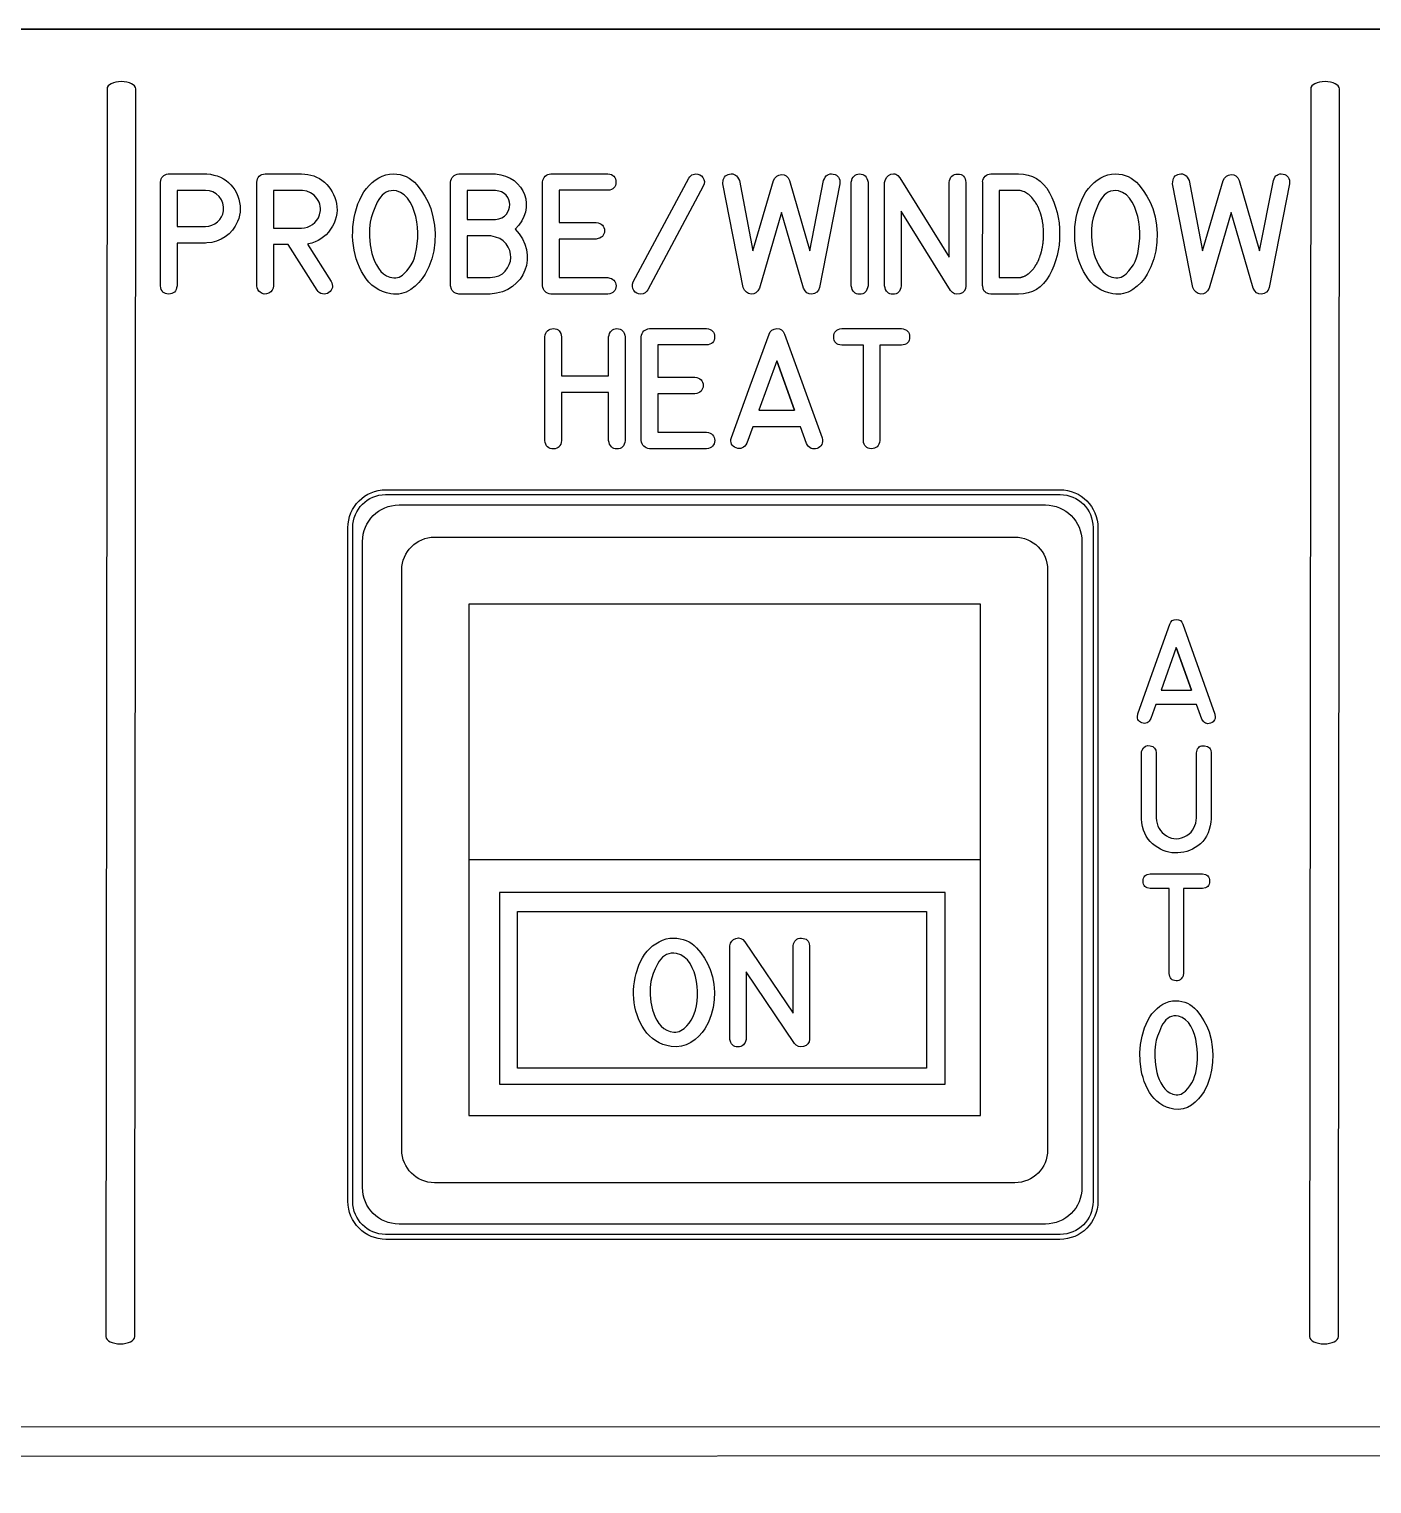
# Model space of a CAD drawing. Extents: x 27 to 704, y 10 to 614.
# Drawn here: x 343.37 to 385.37, y 95.89 to 141.41 of the extents above; entities that cross this region are included whole.
import ezdxf

# ---------------------------------------------------------------- set-up
doc = ezdxf.new("R2010")
doc.units = 0
for name, color, linetype in [('_BACKPANEL', 5, 'CONTINUOUS'), ('_ENGRAVING', 105, 'CONTINUOUS'), ('_LABELS', 30, 'CONTINUOUS'), ('_TOPLAYER', 1, 'CONTINUOUS')]:
    doc.layers.add(name, color=color, linetype=linetype)

msp = doc.modelspace()

# ---------------------------------------------------------------- linework, layer by layer
at = {"layer": '_BACKPANEL'}
for points in [[(526.256, 141.41), (526.256, 136.704), (526.256, 127.292), (526.256, 117.879), (526.256, 19.048), (526.256, 9.635), (203.984, 9.635), (203.984, 19.048), (203.984, 117.879), (203.984, 127.292), (203.984, 136.704), (203.984, 141.41)], [(354.525, 126.845), (375.621, 126.845), (375.726, 126.839), (375.828, 126.824), (375.927, 126.799), (376.021, 126.764), (376.111, 126.721), (376.196, 126.67), (376.275, 126.611), (376.348, 126.544), (376.414, 126.471), (376.473, 126.392), (376.524, 126.308), (376.567, 126.218), (376.602, 126.123), (376.627, 126.025), (376.642, 125.922), (376.648, 125.817), (376.648, 104.722), (376.642, 104.617), (376.627, 104.515), (376.602, 104.416), (376.567, 104.321), (376.524, 104.232), (376.473, 104.147), (376.414, 104.068), (376.348, 103.995), (376.275, 103.929), (376.196, 103.87), (376.111, 103.818), (376.021, 103.775), (375.927, 103.741), (375.828, 103.715), (375.726, 103.7), (375.621, 103.695), (354.525, 103.695), (354.42, 103.7), (354.317, 103.715), (354.219, 103.741), (354.124, 103.775), (354.035, 103.818), (353.95, 103.87), (353.871, 103.929), (353.798, 103.995), (353.732, 104.068), (353.673, 104.147), (353.621, 104.232), (353.578, 104.321), (353.544, 104.416), (353.519, 104.515), (353.503, 104.617), (353.498, 104.722), (353.498, 125.817), (353.503, 125.922), (353.519, 126.025), (353.544, 126.123), (353.578, 126.218), (353.621, 126.308), (353.673, 126.392), (353.732, 126.471), (353.798, 126.544), (353.871, 126.611), (353.95, 126.67), (354.035, 126.721), (354.124, 126.764), (354.219, 126.799), (354.317, 126.824), (354.42, 126.839)]]:
    msp.add_lwpolyline(points, close=True, dxfattribs=at)
at = {"layer": '_ENGRAVING'}
for points in [[(346.26, 139.77), (346.169, 139.765), (346.085, 139.752), (346.009, 139.73), (345.942, 139.702), (345.887, 139.669), (345.846, 139.63), (345.82, 139.587), (345.811, 139.541), (345.811, 139.54), (345.777, 100.499), (345.777, 100.499), (345.786, 100.452), (345.813, 100.409), (345.854, 100.371), (345.909, 100.337), (345.976, 100.309), (346.052, 100.288), (346.137, 100.274), (346.227, 100.27), (346.228, 100.27), (346.319, 100.274), (346.403, 100.288), (346.479, 100.309), (346.546, 100.337), (346.601, 100.37), (346.642, 100.409), (346.668, 100.452), (346.678, 100.498), (346.709, 139.54), (346.709, 139.541), (346.7, 139.587), (346.674, 139.63), (346.632, 139.669), (346.577, 139.702), (346.511, 139.73), (346.435, 139.752), (346.35, 139.765), (346.26, 139.77)], [(383.905, 139.77), (383.814, 139.765), (383.73, 139.752), (383.654, 139.73), (383.587, 139.702), (383.532, 139.669), (383.491, 139.63), (383.465, 139.587), (383.456, 139.541), (383.456, 139.54), (383.422, 100.499), (383.422, 100.499), (383.432, 100.452), (383.458, 100.409), (383.499, 100.371), (383.554, 100.337), (383.621, 100.309), (383.697, 100.288), (383.782, 100.274), (383.872, 100.27), (383.874, 100.27), (383.964, 100.274), (384.048, 100.288), (384.125, 100.309), (384.191, 100.337), (384.246, 100.37), (384.287, 100.409), (384.314, 100.452), (384.323, 100.498), (384.354, 139.54), (384.354, 139.541), (384.345, 139.587), (384.319, 139.63), (384.277, 139.669), (384.223, 139.702), (384.156, 139.73), (384.08, 139.752), (383.995, 139.765), (383.905, 139.77)], [(348.893, 136.88), (348.928, 136.88), (349.043, 136.867), (349.154, 136.845), (349.26, 136.814), (349.361, 136.773), (349.453, 136.725), (349.537, 136.67), (349.615, 136.607), (349.686, 136.538), (349.75, 136.461), (349.806, 136.377), (349.856, 136.286), (349.899, 136.187), (349.934, 136.086), (349.958, 135.985), (349.973, 135.884), (349.977, 135.785), (349.972, 135.686), (349.956, 135.587), (349.931, 135.489), (349.896, 135.392), (349.823, 135.247), (349.734, 135.119), (349.63, 135.007), (349.51, 134.912), (349.378, 134.835), (349.237, 134.777), (349.087, 134.738), (348.928, 134.718), (348.893, 134.716), (348, 134.716), (348, 133.377), (347.989, 133.317), (347.972, 133.264), (347.948, 133.22), (347.918, 133.183), (347.883, 133.155), (347.841, 133.135), (347.793, 133.122), (347.739, 133.118), (347.686, 133.122), (347.638, 133.135), (347.596, 133.155), (347.561, 133.183), (347.532, 133.22), (347.508, 133.264), (347.491, 133.317), (347.48, 133.377), (347.48, 136.623), (347.506, 136.724), (347.527, 136.765), (347.555, 136.801), (347.588, 136.83), (347.627, 136.853), (347.672, 136.869), (347.723, 136.88), (347.739, 136.88)], [(352.817, 133.517), (352.842, 133.466), (352.857, 133.417), (352.863, 133.371), (352.86, 133.326), (352.847, 133.283), (352.824, 133.243), (352.793, 133.204), (352.751, 133.168), (352.706, 133.142), (352.657, 133.126), (352.604, 133.121), (352.548, 133.126), (352.495, 133.14), (352.449, 133.164), (352.411, 133.197), (352.38, 133.24), (351.475, 134.67), (351.016, 134.67), (351.016, 133.377), (351.007, 133.303), (350.98, 133.24), (350.934, 133.188), (350.871, 133.147), (350.799, 133.122), (350.73, 133.118), (350.663, 133.135), (350.599, 133.174), (350.555, 133.214), (350.523, 133.262), (350.504, 133.316), (350.498, 133.377), (350.498, 136.623), (350.503, 136.674), (350.517, 136.721), (350.54, 136.765), (350.572, 136.804), (350.612, 136.837), (350.655, 136.861), (350.703, 136.875), (350.755, 136.88), (351.896, 136.88), (351.997, 136.876), (352.094, 136.863), (352.189, 136.843), (352.28, 136.814), (352.367, 136.777), (352.452, 136.732), (352.533, 136.679), (352.61, 136.618), (352.682, 136.55), (352.747, 136.478), (352.805, 136.402), (352.856, 136.321), (352.899, 136.236), (352.935, 136.146), (352.964, 136.052), (352.986, 135.954), (353, 135.847), (353.004, 135.742), (352.997, 135.638), (352.979, 135.536), (352.951, 135.436), (352.913, 135.338), (352.863, 135.242), (352.804, 135.147), (352.736, 135.058), (352.663, 134.978), (352.585, 134.907), (352.501, 134.845), (352.413, 134.793), (352.318, 134.749), (352.219, 134.715), (352.114, 134.69), (352.079, 134.685)], [(355.934, 135.798), (356.005, 135.541), (356.05, 135.28), (356.069, 135.013), (356.062, 134.742), (356.027, 134.474), (355.966, 134.218), (355.877, 133.975), (355.761, 133.743), (355.672, 133.608), (355.568, 133.483), (355.449, 133.369), (355.315, 133.265), (355.244, 133.22), (355.17, 133.183), (355.095, 133.154), (355.018, 133.133), (354.939, 133.119), (354.858, 133.114), (354.775, 133.117), (354.691, 133.128), (354.556, 133.158), (354.429, 133.2), (354.31, 133.255), (354.199, 133.321), (354.097, 133.4), (354.003, 133.491), (353.917, 133.593), (353.839, 133.708), (353.769, 133.83), (353.707, 133.956), (353.652, 134.086), (353.606, 134.218), (353.568, 134.354), (353.537, 134.494), (353.515, 134.637), (353.5, 134.783), (353.493, 134.931), (353.494, 135.077), (353.502, 135.223), (353.518, 135.368), (353.542, 135.512), (353.573, 135.655), (353.613, 135.797), (353.66, 135.938), (353.714, 136.073), (353.776, 136.199), (353.846, 136.316), (353.923, 136.423), (354.008, 136.52), (354.1, 136.608), (354.2, 136.686), (354.307, 136.755), (354.417, 136.809), (354.529, 136.848), (354.643, 136.872), (354.761, 136.88), (354.871, 136.874), (354.976, 136.858), (355.076, 136.832), (355.171, 136.794), (355.261, 136.747), (355.345, 136.688), (355.425, 136.619), (355.499, 136.539), (355.633, 136.365), (355.751, 136.183), (355.851, 135.994)], [(357.956, 136.88), (358.124, 136.855), (358.277, 136.812), (358.417, 136.75), (358.543, 136.668), (358.653, 136.573), (358.744, 136.468), (358.818, 136.354), (358.873, 136.23), (358.909, 136.1), (358.925, 135.966), (358.921, 135.828), (358.897, 135.685), (358.852, 135.543), (358.783, 135.407), (358.69, 135.277), (358.573, 135.153), (358.701, 135.002), (358.803, 134.844), (358.878, 134.68), (358.926, 134.511), (358.949, 134.341), (358.95, 134.176), (358.928, 134.018), (358.883, 133.865), (358.816, 133.721), (358.728, 133.587), (358.62, 133.466), (358.491, 133.355), (358.343, 133.262), (358.178, 133.191), (357.996, 133.144), (357.798, 133.118), (357.793, 133.118), (356.816, 133.118), (356.715, 133.146), (356.673, 133.169), (356.638, 133.198), (356.608, 133.233), (356.584, 133.274), (356.555, 133.374), (356.555, 136.619), (356.566, 136.673), (356.583, 136.721), (356.606, 136.762), (356.636, 136.798), (356.671, 136.827), (356.713, 136.851), (356.761, 136.868), (356.816, 136.88)], [(361.471, 136.367), (359.949, 136.367), (359.949, 135.363), (361.109, 135.363), (361.171, 135.35), (361.224, 135.332), (361.268, 135.308), (361.305, 135.278), (361.333, 135.242), (361.353, 135.201), (361.366, 135.154), (361.369, 135.101), (361.365, 135.048), (361.353, 135.001), (361.332, 134.96), (361.304, 134.924), (361.267, 134.895), (361.223, 134.871), (361.17, 134.853), (361.109, 134.841), (359.949, 134.841), (359.949, 133.634), (361.471, 133.634), (361.532, 133.622), (361.585, 133.604), (361.629, 133.58), (361.666, 133.55), (361.694, 133.515), (361.714, 133.474), (361.726, 133.428), (361.73, 133.376), (361.726, 133.323), (361.714, 133.277), (361.694, 133.236), (361.666, 133.201), (361.629, 133.172), (361.585, 133.148), (361.532, 133.13), (361.471, 133.118), (359.694, 133.118), (359.639, 133.129), (359.591, 133.146), (359.549, 133.169), (359.514, 133.198), (359.484, 133.234), (359.461, 133.276), (359.444, 133.324), (359.433, 133.379), (359.433, 136.623), (359.444, 136.68), (359.462, 136.73), (359.486, 136.772), (359.515, 136.808), (359.551, 136.837), (359.593, 136.858), (359.64, 136.872), (359.694, 136.88), (361.471, 136.88), (361.532, 136.871), (361.585, 136.856), (361.629, 136.834), (361.665, 136.805), (361.693, 136.769), (361.714, 136.727), (361.726, 136.678), (361.729, 136.622), (361.725, 136.566), (361.713, 136.517), (361.693, 136.474), (361.664, 136.439), (361.628, 136.411), (361.584, 136.389), (361.532, 136.375)], [(364.009, 136.746), (364.038, 136.79), (364.07, 136.824), (364.105, 136.848), (364.143, 136.862), (364.23, 136.88), (364.293, 136.873), (364.351, 136.851), (364.402, 136.816), (364.448, 136.766), (364.481, 136.706), (364.494, 136.642), (364.486, 136.572), (364.458, 136.498), (362.724, 133.251), (362.693, 133.208), (362.645, 133.163), (362.579, 133.13), (362.494, 133.118), (362.432, 133.126), (362.376, 133.147), (362.326, 133.182), (362.284, 133.232), (362.254, 133.292), (362.241, 133.358), (362.246, 133.429), (362.268, 133.506)], [(367.152, 136.67), (367.795, 134.474), (368.224, 136.67), (368.246, 136.728), (368.272, 136.776), (368.303, 136.815), (368.338, 136.845), (368.378, 136.865), (368.423, 136.877), (368.472, 136.879), (368.526, 136.872), (368.579, 136.858), (368.624, 136.836), (368.661, 136.809), (368.691, 136.775), (368.713, 136.734), (368.727, 136.687), (368.734, 136.633), (368.733, 136.573), (368.098, 133.33), (368.061, 133.24), (368.008, 133.175), (367.941, 133.134), (367.858, 133.118), (367.774, 133.127), (367.702, 133.161), (367.643, 133.22), (367.596, 133.304), (366.902, 135.673), (366.213, 133.304), (366.165, 133.218), (366.106, 133.158), (366.036, 133.125), (365.954, 133.118), (365.874, 133.136), (365.806, 133.178), (365.75, 133.242), (365.708, 133.33), (365.073, 136.573), (365.086, 136.69), (365.102, 136.739), (365.125, 136.78), (365.155, 136.814), (365.191, 136.841), (365.233, 136.862), (365.282, 136.875), (365.333, 136.88), (365.38, 136.877), (365.423, 136.865), (365.463, 136.844), (365.499, 136.814), (365.532, 136.775), (365.587, 136.67), (366.011, 134.47), (366.654, 136.67), (366.699, 136.75), (366.757, 136.808), (366.826, 136.844), (366.907, 136.858), (366.987, 136.848), (367.055, 136.814), (367.11, 136.754)], [(369.611, 133.372), (369.598, 133.311), (369.579, 133.259), (369.555, 133.214), (369.525, 133.178), (369.49, 133.15), (369.449, 133.13), (369.402, 133.118), (369.349, 133.114), (369.297, 133.118), (369.25, 133.13), (369.209, 133.151), (369.174, 133.179), (369.144, 133.215), (369.12, 133.259), (369.102, 133.312), (369.089, 133.372), (369.089, 136.619), (369.102, 136.68), (369.12, 136.732), (369.144, 136.777), (369.174, 136.813), (369.209, 136.842), (369.25, 136.862), (369.297, 136.874), (369.349, 136.879), (369.402, 136.875), (369.449, 136.863), (369.49, 136.843), (369.525, 136.814), (369.555, 136.778), (369.579, 136.733), (369.598, 136.68), (369.611, 136.619)], [(372.669, 133.372), (372.657, 133.284), (372.622, 133.214), (372.564, 133.162), (372.482, 133.127), (372.394, 133.114), (372.317, 133.128), (372.25, 133.169), (372.193, 133.236), (370.65, 135.71), (370.65, 133.372), (370.637, 133.312), (370.619, 133.259), (370.595, 133.215), (370.565, 133.179), (370.53, 133.151), (370.489, 133.131), (370.443, 133.119), (370.39, 133.115), (370.338, 133.119), (370.292, 133.131), (370.251, 133.151), (370.216, 133.179), (370.187, 133.215), (370.163, 133.259), (370.145, 133.312), (370.132, 133.372), (370.132, 136.615), (370.155, 136.703), (370.195, 136.774), (370.253, 136.828), (370.328, 136.867), (370.409, 136.882), (370.446, 136.879), (370.482, 136.869), (370.549, 136.825), (370.608, 136.753), (372.151, 134.275), (372.151, 136.615), (372.163, 136.677), (372.181, 136.73), (372.205, 136.775), (372.235, 136.811), (372.272, 136.84), (372.314, 136.86), (372.363, 136.872), (372.418, 136.875), (372.473, 136.87), (372.521, 136.858), (372.562, 136.837), (372.597, 136.809), (372.625, 136.772), (372.646, 136.728), (372.661, 136.675), (372.669, 136.615)], [(373.453, 136.88), (374.318, 136.88), (374.474, 136.87), (374.62, 136.843), (374.756, 136.797), (374.882, 136.733), (374.997, 136.65), (375.103, 136.549), (375.199, 136.43), (375.284, 136.292), (375.359, 136.143), (375.425, 135.991), (375.48, 135.835), (375.525, 135.675), (375.56, 135.511), (375.585, 135.344), (375.6, 135.174), (375.605, 134.999), (375.6, 134.825), (375.585, 134.654), (375.56, 134.487), (375.525, 134.323), (375.479, 134.163), (375.424, 134.007), (375.359, 133.855), (375.283, 133.706), (375.197, 133.568), (375.102, 133.449), (374.996, 133.348), (374.881, 133.265), (374.755, 133.201), (374.619, 133.155), (374.474, 133.128), (374.318, 133.118), (373.453, 133.118), (373.457, 133.118), (373.453, 133.118), (373.387, 133.129), (373.303, 133.162), (373.271, 133.186), (373.244, 133.215), (373.223, 133.249), (373.209, 133.287), (373.198, 133.379), (373.196, 133.379), (373.198, 136.623), (373.196, 136.637), (373.203, 136.686), (373.219, 136.731), (373.243, 136.772), (373.276, 136.809), (373.315, 136.84), (373.358, 136.862), (373.404, 136.875), (373.455, 136.88)], [(378.516, 135.798), (378.588, 135.541), (378.633, 135.28), (378.651, 135.013), (378.644, 134.742), (378.61, 134.474), (378.548, 134.218), (378.46, 133.975), (378.344, 133.743), (378.254, 133.608), (378.15, 133.483), (378.031, 133.369), (377.897, 133.265), (377.826, 133.22), (377.752, 133.183), (377.677, 133.154), (377.6, 133.133), (377.521, 133.119), (377.44, 133.114), (377.357, 133.117), (377.273, 133.128), (377.138, 133.158), (377.011, 133.2), (376.892, 133.255), (376.782, 133.321), (376.679, 133.4), (376.585, 133.491), (376.499, 133.593), (376.421, 133.708), (376.351, 133.83), (376.289, 133.956), (376.235, 134.086), (376.188, 134.218), (376.15, 134.354), (376.119, 134.494), (376.097, 134.637), (376.082, 134.783), (376.075, 134.931), (376.076, 135.077), (376.084, 135.223), (376.1, 135.368), (376.124, 135.512), (376.156, 135.655), (376.195, 135.797), (376.242, 135.938), (376.296, 136.073), (376.358, 136.199), (376.428, 136.316), (376.505, 136.423), (376.59, 136.52), (376.682, 136.608), (376.782, 136.686), (376.889, 136.755), (376.999, 136.809), (377.111, 136.848), (377.226, 136.872), (377.343, 136.88), (377.453, 136.874), (377.558, 136.858), (377.658, 136.832), (377.753, 136.794), (377.843, 136.747), (377.927, 136.688), (378.007, 136.619), (378.081, 136.539), (378.216, 136.365), (378.333, 136.183), (378.433, 135.994)], [(381.216, 136.67), (381.859, 134.474), (382.289, 136.67), (382.31, 136.728), (382.336, 136.776), (382.367, 136.815), (382.403, 136.845), (382.443, 136.865), (382.487, 136.877), (382.537, 136.879), (382.591, 136.872), (382.643, 136.858), (382.688, 136.836), (382.725, 136.809), (382.755, 136.775), (382.777, 136.734), (382.791, 136.687), (382.798, 136.633), (382.797, 136.573), (382.162, 133.33), (382.125, 133.24), (382.073, 133.175), (382.005, 133.134), (381.922, 133.118), (381.838, 133.127), (381.766, 133.161), (381.707, 133.22), (381.66, 133.304), (380.966, 135.673), (380.278, 133.304), (380.23, 133.218), (380.171, 133.158), (380.1, 133.125), (380.019, 133.118), (379.938, 133.136), (379.87, 133.178), (379.815, 133.242), (379.772, 133.33), (379.137, 136.573), (379.15, 136.69), (379.166, 136.739), (379.189, 136.78), (379.219, 136.814), (379.255, 136.841), (379.297, 136.862), (379.346, 136.875), (379.397, 136.88), (379.444, 136.877), (379.487, 136.865), (379.527, 136.844), (379.564, 136.814), (379.596, 136.775), (379.651, 136.67), (380.076, 134.47), (380.718, 136.67), (380.764, 136.75), (380.821, 136.808), (380.89, 136.844), (380.971, 136.858), (381.051, 136.848), (381.119, 136.814), (381.174, 136.754)], [(348.893, 136.362), (348, 136.362), (348, 135.236), (348.893, 135.236), (348.994, 135.245), (349.09, 135.271), (349.179, 135.314), (349.263, 135.376), (349.335, 135.45), (349.39, 135.533), (349.429, 135.624), (349.451, 135.724), (349.455, 135.847), (349.434, 135.963), (349.387, 136.07), (349.315, 136.17), (349.225, 136.254), (349.125, 136.314), (349.014, 136.35)], [(351.896, 135.186), (351.987, 135.193), (352.076, 135.215), (352.161, 135.25), (352.242, 135.3), (352.315, 135.362), (352.375, 135.432), (352.422, 135.51), (352.456, 135.598), (352.483, 135.736), (352.485, 135.802), (352.479, 135.867), (352.465, 135.93), (352.444, 135.992), (352.414, 136.051), (352.377, 136.109), (352.286, 136.211), (352.18, 136.287), (352.059, 136.337), (351.921, 136.362), (351.016, 136.362), (351.016, 135.186)], [(354.775, 136.358), (354.693, 136.352), (354.617, 136.335), (354.545, 136.307), (354.478, 136.267), (354.417, 136.216), (354.361, 136.154), (354.31, 136.08), (354.264, 135.994), (354.185, 135.819), (354.122, 135.657), (354.075, 135.509), (354.044, 135.374), (354.02, 135.167), (354.019, 134.92), (354.042, 134.655), (354.096, 134.394), (354.134, 134.267), (354.181, 134.147), (354.236, 134.033), (354.3, 133.926), (354.373, 133.83), (354.457, 133.752), (354.551, 133.692), (354.656, 133.649), (354.719, 133.633), (354.78, 133.625), (354.839, 133.626), (354.895, 133.634), (354.95, 133.651), (355.002, 133.676), (355.052, 133.71), (355.099, 133.751), (355.187, 133.844), (355.263, 133.94), (355.328, 134.038), (355.381, 134.14), (355.426, 134.253), (355.463, 134.384), (355.493, 134.531), (355.514, 134.694), (355.527, 134.866), (355.528, 135.037), (355.519, 135.209), (355.498, 135.38), (355.466, 135.547), (355.421, 135.706), (355.363, 135.856), (355.293, 135.997), (355.209, 136.122), (355.109, 136.222), (354.992, 136.297), (354.86, 136.347)], [(357.956, 136.358), (357.075, 136.358), (357.075, 135.453), (357.962, 135.453), (358.068, 135.472), (358.16, 135.506), (358.238, 135.554), (358.3, 135.617), (358.349, 135.689), (358.383, 135.763), (358.403, 135.839), (358.409, 135.918), (358.401, 135.997), (358.378, 136.072), (358.342, 136.144), (358.292, 136.212), (358.229, 136.271), (358.151, 136.315), (358.06, 136.344)], [(374.318, 133.636), (374.325, 133.636), (374.334, 133.636), (374.341, 133.637), (374.349, 133.638), (374.357, 133.639), (374.368, 133.64), (374.375, 133.641), (374.384, 133.642), (374.391, 133.643), (374.401, 133.644), (374.415, 133.647), (374.423, 133.65), (374.432, 133.655), (374.44, 133.656), (374.45, 133.658), (374.458, 133.66), (374.467, 133.664), (374.483, 133.671), (374.502, 133.679), (374.509, 133.681), (374.518, 133.686), (374.533, 133.695), (374.551, 133.704), (374.559, 133.709), (374.568, 133.715), (374.584, 133.726), (374.593, 133.731), (374.603, 133.737), (374.61, 133.743), (374.619, 133.75), (374.626, 133.755), (374.636, 133.761), (374.654, 133.776), (374.669, 133.791), (374.676, 133.798), (374.685, 133.807), (374.693, 133.814), (374.702, 133.824), (374.718, 133.838), (374.726, 133.846), (374.735, 133.855), (374.742, 133.863), (374.751, 133.873), (374.766, 133.892), (374.783, 133.912), (374.797, 133.932), (374.805, 133.942), (374.814, 133.952), (374.82, 133.963), (374.829, 133.974), (374.835, 133.986), (374.843, 133.998), (374.858, 134.02), (374.864, 134.032), (374.873, 134.044), (374.879, 134.056), (374.887, 134.068), (374.898, 134.092), (374.905, 134.105), (374.913, 134.119), (374.919, 134.131), (374.928, 134.145), (374.932, 134.158), (374.939, 134.173), (374.952, 134.2), (374.964, 134.23), (374.969, 134.243), (374.975, 134.259), (374.98, 134.274), (374.986, 134.29), (374.996, 134.32), (375, 134.334), (375.007, 134.351), (375.016, 134.382), (375.027, 134.413), (375.03, 134.429), (375.034, 134.446), (375.038, 134.462), (375.043, 134.479), (375.046, 134.493), (375.051, 134.511), (375.056, 134.545), (375.059, 134.561), (375.064, 134.578), (375.065, 134.594), (375.069, 134.612), (375.075, 134.646), (375.077, 134.663), (375.082, 134.681), (375.086, 134.716), (375.087, 134.732), (375.089, 134.751), (375.093, 134.786), (375.095, 134.821), (375.097, 134.858), (375.098, 134.893), (375.099, 134.91), (375.102, 134.929), (375.103, 134.945), (375.104, 134.964), (375.104, 134.981), (375.104, 134.999), (375.104, 135.016), (375.104, 135.034), (375.103, 135.051), (375.102, 135.071), (375.102, 135.087), (375.102, 135.106), (375.098, 135.142), (375.097, 135.175), (375.093, 135.214), (375.091, 135.247), (375.087, 135.282), (375.085, 135.298), (375.084, 135.317), (375.076, 135.352), (375.073, 135.367), (375.071, 135.385), (375.065, 135.42), (375.06, 135.454), (375.051, 135.488), (375.045, 135.519), (375.04, 135.534), (375.036, 135.552), (375.031, 135.567), (375.027, 135.585), (375.018, 135.616), (375.008, 135.647), (375.002, 135.661), (374.997, 135.677), (374.986, 135.708), (374.975, 135.737), (374.969, 135.751), (374.964, 135.767), (374.957, 135.78), (374.952, 135.794), (374.939, 135.822), (374.928, 135.848), (374.915, 135.875), (374.907, 135.887), (374.902, 135.899), (374.887, 135.925), (374.873, 135.949), (374.864, 135.96), (374.858, 135.972), (374.843, 135.994), (374.836, 136.005), (374.83, 136.016), (374.799, 136.059), (374.77, 136.099), (374.737, 136.136), (374.704, 136.171), (374.672, 136.202), (374.638, 136.23), (374.603, 136.257), (374.568, 136.281), (374.535, 136.301), (374.502, 136.318), (374.467, 136.331), (374.432, 136.343), (374.415, 136.348), (374.401, 136.354), (374.368, 136.36), (374.334, 136.362), (374.325, 136.362), (374.318, 136.362), (373.712, 136.362), (373.712, 133.636)], [(377.357, 136.358), (377.276, 136.352), (377.199, 136.335), (377.127, 136.307), (377.061, 136.267), (376.999, 136.216), (376.943, 136.154), (376.892, 136.08), (376.846, 135.994), (376.767, 135.819), (376.704, 135.657), (376.657, 135.509), (376.626, 135.374), (376.603, 135.167), (376.601, 134.92), (376.625, 134.655), (376.678, 134.394), (376.716, 134.267), (376.763, 134.147), (376.818, 134.033), (376.882, 133.926), (376.955, 133.83), (377.039, 133.752), (377.133, 133.692), (377.238, 133.649), (377.301, 133.633), (377.362, 133.625), (377.421, 133.626), (377.477, 133.634), (377.532, 133.651), (377.584, 133.676), (377.634, 133.71), (377.682, 133.751), (377.769, 133.844), (377.845, 133.94), (377.91, 134.038), (377.963, 134.14), (378.008, 134.253), (378.045, 134.384), (378.075, 134.531), (378.097, 134.694), (378.109, 134.866), (378.11, 135.037), (378.101, 135.209), (378.08, 135.38), (378.048, 135.547), (378.003, 135.706), (377.945, 135.856), (377.875, 135.997), (377.791, 136.122), (377.691, 136.222), (377.574, 136.297), (377.442, 136.347)], [(357.793, 133.638), (357.94, 133.656), (358.068, 133.695), (358.177, 133.757), (358.268, 133.84), (358.34, 133.937), (358.393, 134.04), (358.425, 134.147), (358.438, 134.26), (358.431, 134.373), (358.404, 134.483), (358.357, 134.59), (358.29, 134.692), (358.203, 134.783), (358.094, 134.854), (357.965, 134.905), (357.815, 134.937), (357.075, 134.937), (357.075, 133.638)], [(359.505, 128.533), (359.505, 131.777), (359.518, 131.839), (359.537, 131.892), (359.561, 131.937), (359.592, 131.974), (359.628, 132.002), (359.671, 132.022), (359.719, 132.034), (359.773, 132.037), (359.827, 132.032), (359.875, 132.019), (359.916, 131.998), (359.95, 131.969), (359.978, 131.933), (360, 131.889), (360.015, 131.837), (360.023, 131.777), (360.023, 130.564), (361.5, 130.564), (361.5, 131.777), (361.512, 131.838), (361.531, 131.89), (361.555, 131.935), (361.584, 131.971), (361.619, 132), (361.66, 132.02), (361.707, 132.032), (361.76, 132.037), (361.812, 132.033), (361.859, 132.021), (361.9, 132.001), (361.936, 131.972), (361.965, 131.936), (361.99, 131.891), (362.008, 131.838), (362.021, 131.777), (362.021, 128.533), (362.008, 128.472), (361.99, 128.42), (361.965, 128.375), (361.936, 128.339), (361.9, 128.311), (361.859, 128.291), (361.812, 128.279), (361.76, 128.275), (361.707, 128.279), (361.66, 128.291), (361.619, 128.312), (361.584, 128.34), (361.555, 128.376), (361.531, 128.42), (361.512, 128.473), (361.5, 128.533), (361.5, 130.043), (360.023, 130.043), (360.023, 128.533), (360.015, 128.473), (360, 128.422), (359.978, 128.378), (359.95, 128.342), (359.916, 128.314), (359.875, 128.293), (359.827, 128.281), (359.773, 128.276), (359.719, 128.279), (359.671, 128.291), (359.628, 128.31), (359.592, 128.338), (359.561, 128.375), (359.537, 128.419), (359.518, 128.472)], [(364.557, 131.526), (363.036, 131.526), (363.036, 130.522), (364.195, 130.522), (364.257, 130.509), (364.309, 130.491), (364.354, 130.467), (364.391, 130.437), (364.419, 130.402), (364.439, 130.36), (364.451, 130.313), (364.455, 130.26), (364.451, 130.208), (364.439, 130.161), (364.418, 130.119), (364.39, 130.084), (364.353, 130.054), (364.309, 130.031), (364.256, 130.013), (364.195, 130.001), (363.036, 130.001), (363.036, 128.795), (364.557, 128.795), (364.618, 128.783), (364.67, 128.765), (364.715, 128.741), (364.751, 128.711), (364.779, 128.676), (364.8, 128.635), (364.812, 128.589), (364.816, 128.536), (364.812, 128.484), (364.8, 128.438), (364.779, 128.397), (364.751, 128.362), (364.715, 128.333), (364.67, 128.309), (364.618, 128.292), (364.557, 128.28), (362.781, 128.28), (362.727, 128.29), (362.678, 128.307), (362.637, 128.33), (362.601, 128.359), (362.571, 128.395), (362.548, 128.437), (362.531, 128.486), (362.52, 128.54), (362.52, 131.781), (362.532, 131.838), (362.55, 131.888), (362.573, 131.93), (362.603, 131.966), (362.638, 131.995), (362.68, 132.016), (362.727, 132.03), (362.781, 132.038), (364.557, 132.038), (364.618, 132.029), (364.67, 132.014), (364.715, 131.992), (364.751, 131.963), (364.779, 131.927), (364.799, 131.885), (364.811, 131.836), (364.815, 131.78), (364.811, 131.724), (364.798, 131.675), (364.778, 131.633), (364.75, 131.597), (364.714, 131.569), (364.669, 131.548), (364.617, 131.533)], [(365.339, 128.634), (365.927, 130.251), (366.517, 131.869), (366.554, 131.942), (366.607, 131.994), (366.675, 132.026), (366.757, 132.038), (366.84, 132.028), (366.908, 131.996), (366.961, 131.943), (366.999, 131.869), (368.175, 128.625), (368.185, 128.563), (368.186, 128.507), (368.179, 128.456), (368.164, 128.412), (368.14, 128.373), (368.107, 128.34), (368.067, 128.312), (368.018, 128.291), (367.966, 128.277), (367.917, 128.272), (367.872, 128.277), (367.829, 128.292), (367.79, 128.316), (367.753, 128.349), (367.72, 128.392), (367.689, 128.445), (367.5, 128.97), (366.005, 128.97), (365.821, 128.458), (365.79, 128.405), (365.756, 128.361), (365.719, 128.328), (365.679, 128.304), (365.636, 128.29), (365.589, 128.286), (365.54, 128.291), (365.487, 128.306), (365.438, 128.329), (365.397, 128.357), (365.365, 128.39), (365.342, 128.428), (365.328, 128.472), (365.322, 128.52), (365.326, 128.574)], [(369.467, 128.536), (369.467, 131.52), (368.794, 131.52), (368.734, 131.529), (368.682, 131.544), (368.637, 131.566), (368.601, 131.595), (368.573, 131.63), (368.554, 131.673), (368.542, 131.722), (368.538, 131.778), (368.542, 131.834), (368.554, 131.883), (368.574, 131.926), (368.602, 131.962), (368.638, 131.991), (368.682, 132.013), (368.734, 132.029), (368.794, 132.038), (370.656, 132.038), (370.716, 132.029), (370.767, 132.014), (370.811, 131.992), (370.846, 131.963), (370.874, 131.927), (370.894, 131.884), (370.906, 131.834), (370.91, 131.778), (370.907, 131.722), (370.895, 131.672), (370.875, 131.629), (370.847, 131.594), (370.812, 131.565), (370.768, 131.543), (370.716, 131.528), (370.656, 131.52), (369.985, 131.52), (369.985, 128.536), (369.971, 128.475), (369.952, 128.423), (369.927, 128.378), (369.896, 128.342), (369.859, 128.314), (369.817, 128.294), (369.768, 128.283), (369.714, 128.28), (369.66, 128.284), (369.613, 128.297), (369.572, 128.317), (369.538, 128.346), (369.511, 128.382), (369.49, 128.425), (369.475, 128.477)], [(367.313, 129.485), (366.755, 131.027), (366.194, 129.485)], [(366.755, 131.027), (367.313, 129.485)], [(354.535, 126.998), (375.61, 126.998), (375.733, 126.992), (375.851, 126.974), (375.965, 126.945), (376.075, 126.905), (376.179, 126.855), (376.277, 126.795), (376.369, 126.727), (376.453, 126.65), (376.53, 126.565), (376.598, 126.474), (376.658, 126.376), (376.708, 126.272), (376.748, 126.162), (376.777, 126.048), (376.795, 125.929), (376.801, 125.807), (376.801, 104.732), (376.795, 104.61), (376.777, 104.491), (376.748, 104.377), (376.708, 104.268), (376.658, 104.163), (376.598, 104.065), (376.53, 103.974), (376.453, 103.889), (376.369, 103.813), (376.277, 103.744), (376.179, 103.685), (376.075, 103.635), (375.965, 103.595), (375.851, 103.565), (375.733, 103.547), (375.61, 103.541), (354.535, 103.541), (354.413, 103.547), (354.294, 103.565), (354.18, 103.595), (354.071, 103.635), (353.967, 103.685), (353.868, 103.744), (353.777, 103.813), (353.692, 103.889), (353.616, 103.974), (353.547, 104.065), (353.488, 104.163), (353.438, 104.268), (353.398, 104.377), (353.369, 104.491), (353.351, 104.61), (353.344, 104.732), (353.344, 125.807), (353.351, 125.929), (353.369, 126.048), (353.398, 126.162), (353.438, 126.272), (353.488, 126.376), (353.547, 126.474), (353.616, 126.565), (353.692, 126.65), (353.777, 126.727), (353.868, 126.795), (353.967, 126.855), (354.071, 126.905), (354.18, 126.945), (354.294, 126.974), (354.413, 126.992)], [(354.943, 126.52), (375.159, 126.52), (375.276, 126.514), (375.39, 126.496), (375.499, 126.468), (375.604, 126.43), (375.704, 126.382), (375.798, 126.325), (375.886, 126.259), (375.967, 126.186), (376.041, 126.105), (376.107, 126.017), (376.164, 125.923), (376.212, 125.823), (376.25, 125.718), (376.278, 125.608), (376.295, 125.495), (376.301, 125.378), (376.301, 105.162), (376.295, 105.045), (376.278, 104.931), (376.25, 104.821), (376.212, 104.716), (376.164, 104.616), (376.107, 104.522), (376.041, 104.434), (375.967, 104.353), (375.886, 104.28), (375.798, 104.214), (375.704, 104.157), (375.604, 104.109), (375.499, 104.071), (375.39, 104.043), (375.276, 104.025), (375.159, 104.02), (354.943, 104.02), (354.826, 104.025), (354.712, 104.043), (354.603, 104.071), (354.498, 104.109), (354.398, 104.157), (354.304, 104.214), (354.216, 104.28), (354.135, 104.353), (354.061, 104.434), (353.996, 104.522), (353.938, 104.616), (353.89, 104.716), (353.852, 104.821), (353.824, 104.931), (353.807, 105.045), (353.801, 105.162), (353.801, 125.378), (353.807, 125.495), (353.824, 125.608), (353.852, 125.718), (353.89, 125.823), (353.938, 125.923), (353.996, 126.017), (354.061, 126.105), (354.135, 126.186), (354.216, 126.259), (354.304, 126.325), (354.398, 126.382), (354.498, 126.43), (354.603, 126.468), (354.712, 126.496), (354.826, 126.514)], [(378.05, 119.987), (378.55, 121.39), (379.052, 122.792), (379.084, 122.856), (379.128, 122.901), (379.186, 122.929), (379.256, 122.939), (379.326, 122.93), (379.384, 122.903), (379.429, 122.857), (379.462, 122.792), (380.462, 119.979), (380.472, 119.877), (380.465, 119.834), (380.452, 119.795), (380.432, 119.761), (380.404, 119.732), (380.37, 119.709), (380.328, 119.69), (380.284, 119.678), (380.243, 119.674), (380.204, 119.678), (380.168, 119.691), (380.134, 119.711), (380.103, 119.741), (380.049, 119.823), (379.888, 120.278), (378.616, 120.278), (378.46, 119.835), (378.405, 119.751), (378.373, 119.722), (378.339, 119.702), (378.302, 119.689), (378.263, 119.686), (378.221, 119.69), (378.176, 119.703), (378.134, 119.723), (378.099, 119.747), (378.072, 119.776), (378.052, 119.809), (378.04, 119.847), (378.036, 119.889)], [(379.729, 120.726), (379.254, 122.062), (378.777, 120.726)], [(379.254, 122.062), (379.729, 120.726)], [(380.342, 116.731), (380.342, 116.698), (380.336, 116.599), (380.314, 116.478), (380.285, 116.364), (380.247, 116.259), (380.2, 116.162), (380.145, 116.073), (380.082, 115.993), (380.01, 115.92), (379.93, 115.856), (379.845, 115.801), (379.759, 115.753), (379.671, 115.713), (379.582, 115.681), (379.491, 115.657), (379.399, 115.641), (379.305, 115.633), (379.21, 115.633), (379.116, 115.64), (379.023, 115.656), (378.933, 115.68), (378.844, 115.711), (378.758, 115.751), (378.673, 115.798), (378.591, 115.853), (378.511, 115.917), (378.436, 115.987), (378.37, 116.066), (378.313, 116.152), (378.266, 116.246), (378.227, 116.348), (378.198, 116.457), (378.177, 116.574), (378.166, 116.698), (378.166, 116.731), (378.166, 118.76), (378.17, 118.807), (378.184, 118.849), (378.229, 118.923), (378.287, 118.97), (378.358, 118.991), (378.441, 118.986), (378.52, 118.958), (378.576, 118.911), (378.61, 118.845), (378.621, 118.76), (378.621, 116.731), (378.632, 116.64), (378.651, 116.554), (378.678, 116.474), (378.715, 116.4), (378.76, 116.333), (378.814, 116.271), (378.877, 116.215), (378.948, 116.165), (379.024, 116.124), (379.101, 116.096), (379.179, 116.079), (379.259, 116.075), (379.339, 116.083), (379.42, 116.104), (379.502, 116.137), (379.585, 116.181), (379.655, 116.23), (379.715, 116.285), (379.765, 116.347), (379.805, 116.415), (379.837, 116.489), (379.861, 116.566), (379.878, 116.647), (379.888, 116.731), (379.888, 118.76), (379.892, 118.805), (379.921, 118.892), (379.943, 118.925), (379.971, 118.952), (380.004, 118.971), (380.043, 118.983), (380.135, 118.987), (380.226, 118.966), (380.261, 118.946), (380.29, 118.921), (380.313, 118.89), (380.329, 118.852), (380.342, 118.76)], [(379.029, 111.861), (379.029, 114.519), (378.441, 114.519), (378.343, 114.541), (378.304, 114.56), (378.273, 114.586), (378.248, 114.618), (378.231, 114.655), (378.22, 114.699), (378.217, 114.749), (378.221, 114.799), (378.231, 114.843), (378.249, 114.881), (378.273, 114.913), (378.305, 114.939), (378.343, 114.959), (378.441, 114.98), (380.069, 114.98), (380.166, 114.959), (380.204, 114.94), (380.235, 114.914), (380.259, 114.882), (380.277, 114.844), (380.287, 114.799), (380.291, 114.749), (380.288, 114.699), (380.277, 114.655), (380.26, 114.617), (380.236, 114.585), (380.204, 114.559), (380.166, 114.54), (380.069, 114.519), (379.482, 114.519), (379.482, 111.861), (379.453, 111.759), (379.431, 111.72), (379.404, 111.688), (379.372, 111.663), (379.335, 111.645), (379.292, 111.635), (379.245, 111.632), (379.198, 111.636), (379.157, 111.647), (379.121, 111.666), (379.091, 111.691), (379.067, 111.723), (379.049, 111.762)], [(380.277, 110.031), (380.34, 109.798), (380.38, 109.562), (380.397, 109.321), (380.39, 109.076), (380.359, 108.834), (380.305, 108.602), (380.226, 108.382), (380.124, 108.172), (380.044, 108.05), (379.952, 107.937), (379.847, 107.834), (379.728, 107.741), (379.599, 107.666), (379.464, 107.621), (379.322, 107.604), (379.174, 107.616), (379.054, 107.643), (378.942, 107.682), (378.836, 107.731), (378.738, 107.791), (378.647, 107.862), (378.564, 107.944), (378.487, 108.037), (378.418, 108.141), (378.356, 108.251), (378.301, 108.365), (378.253, 108.482), (378.212, 108.602), (378.178, 108.725), (378.151, 108.851), (378.118, 109.113), (378.112, 109.379), (378.134, 109.642), (378.183, 109.901), (378.259, 110.157), (378.308, 110.279), (378.363, 110.393), (378.424, 110.499), (378.493, 110.596), (378.568, 110.684), (378.65, 110.763), (378.738, 110.834), (378.833, 110.896), (378.931, 110.945), (379.03, 110.98), (379.132, 111.002), (379.236, 111.009), (379.334, 111.004), (379.427, 110.989), (379.516, 110.965), (379.6, 110.932), (379.679, 110.888), (379.754, 110.835), (379.825, 110.773), (379.891, 110.701), (380.01, 110.543), (380.114, 110.379), (380.203, 110.208)], [(379.249, 110.537), (379.176, 110.532), (379.108, 110.516), (379.045, 110.491), (378.986, 110.455), (378.931, 110.409), (378.881, 110.352), (378.836, 110.285), (378.795, 110.208), (378.725, 110.05), (378.67, 109.903), (378.628, 109.769), (378.601, 109.647), (378.579, 109.46), (378.578, 109.237), (378.599, 108.997), (378.646, 108.761), (378.68, 108.646), (378.721, 108.538), (378.77, 108.435), (378.827, 108.338), (378.892, 108.251), (378.966, 108.181), (379.05, 108.126), (379.143, 108.088), (379.253, 108.066), (379.305, 108.066), (379.355, 108.074), (379.403, 108.089), (379.45, 108.112), (379.536, 108.18), (379.614, 108.264), (379.681, 108.35), (379.739, 108.439), (379.786, 108.531), (379.826, 108.634), (379.859, 108.752), (379.885, 108.885), (379.904, 109.032), (379.915, 109.188), (379.917, 109.343), (379.908, 109.498), (379.89, 109.653), (379.861, 109.804), (379.821, 109.947), (379.77, 110.083), (379.708, 110.211), (379.633, 110.324), (379.544, 110.414), (379.441, 110.482), (379.324, 110.527)]]:
    msp.add_lwpolyline(points, close=True, dxfattribs=at)
msp.add_lwpolyline([(209.667, 96.759), (520.125, 96.774), (520.215, 96.783), (520.3, 96.81), (520.376, 96.851), (520.442, 96.906), (520.497, 96.973), (520.538, 97.05), (520.564, 97.134), (520.573, 97.225), (520.564, 97.316), (520.537, 97.4), (520.496, 97.476), (520.441, 97.543), (520.375, 97.597), (520.299, 97.639), (520.215, 97.665), (520.125, 97.674), (209.665, 97.66)], dxfattribs=at)
at = {"layer": '_LABELS'}
for points in [[(373.13, 107.412), (373.13, 123.414), (357.13, 123.414), (357.13, 107.412)], [(358.082, 114.396), (358.082, 114.254), (358.082, 108.396), (372.028, 108.396), (372.028, 114.396)], [(358.653, 113.798), (371.439, 113.798), (371.439, 108.896), (358.653, 108.896)], [(364.677, 111.99), (364.747, 111.758), (364.792, 111.522), (364.81, 111.281), (364.803, 111.036), (364.769, 110.794), (364.709, 110.563), (364.621, 110.342), (364.508, 110.133), (364.42, 110.01), (364.318, 109.898), (364.201, 109.795), (364.069, 109.701), (363.927, 109.627), (363.777, 109.581), (363.62, 109.564), (363.456, 109.577), (363.323, 109.604), (363.198, 109.642), (363.082, 109.692), (362.973, 109.752), (362.873, 109.823), (362.78, 109.905), (362.695, 109.997), (362.619, 110.101), (362.55, 110.212), (362.489, 110.326), (362.436, 110.442), (362.39, 110.562), (362.353, 110.685), (362.323, 110.812), (362.3, 110.941), (362.286, 111.073), (362.279, 111.207), (362.28, 111.339), (362.288, 111.471), (362.304, 111.602), (362.327, 111.732), (362.358, 111.861), (362.443, 112.116), (362.496, 112.239), (362.557, 112.353), (362.626, 112.458), (362.701, 112.555), (362.785, 112.643), (362.875, 112.723), (362.973, 112.793), (363.079, 112.855), (363.186, 112.905), (363.297, 112.94), (363.409, 112.961), (363.524, 112.968), (363.633, 112.963), (363.736, 112.949), (363.834, 112.925), (363.928, 112.891), (364.016, 112.848), (364.099, 112.795), (364.177, 112.732), (364.25, 112.66), (364.382, 112.503), (364.497, 112.339), (364.596, 112.168)], [(367.778, 109.797), (367.767, 109.718), (367.733, 109.655), (367.675, 109.607), (367.595, 109.576), (367.509, 109.564), (367.433, 109.577), (367.367, 109.613), (367.311, 109.674), (365.796, 111.911), (365.796, 109.797), (365.765, 109.696), (365.741, 109.656), (365.712, 109.623), (365.677, 109.598), (365.637, 109.579), (365.592, 109.569), (365.54, 109.565), (365.489, 109.569), (365.444, 109.579), (365.404, 109.598), (365.369, 109.623), (365.34, 109.656), (365.317, 109.696), (365.287, 109.797), (365.287, 112.729), (365.309, 112.808), (365.349, 112.872), (365.405, 112.922), (365.479, 112.956), (365.558, 112.971), (365.63, 112.958), (365.696, 112.919), (365.754, 112.854), (367.27, 110.614), (367.27, 112.729), (367.281, 112.785), (367.299, 112.833), (367.323, 112.873), (367.352, 112.906), (367.388, 112.932), (367.43, 112.95), (367.478, 112.961), (367.532, 112.964), (367.586, 112.96), (367.633, 112.948), (367.674, 112.93), (367.708, 112.904), (367.735, 112.871), (367.756, 112.831), (367.771, 112.784), (367.778, 112.729)], [(363.539, 112.497), (363.458, 112.492), (363.383, 112.476), (363.313, 112.45), (363.247, 112.414), (363.187, 112.368), (363.132, 112.312), (363.081, 112.245), (363.036, 112.168), (362.959, 112.01), (362.897, 111.863), (362.851, 111.729), (362.821, 111.607), (362.797, 111.42), (362.796, 111.197), (362.819, 110.958), (362.871, 110.721), (362.909, 110.607), (362.955, 110.498), (363.009, 110.395), (363.072, 110.298), (363.143, 110.212), (363.226, 110.141), (363.318, 110.087), (363.422, 110.048), (363.543, 110.026), (363.601, 110.027), (363.657, 110.034), (363.71, 110.05), (363.761, 110.072), (363.857, 110.14), (363.943, 110.224), (364.018, 110.31), (364.082, 110.4), (364.134, 110.491), (364.178, 110.594), (364.215, 110.712), (364.244, 110.845), (364.265, 110.993), (364.277, 111.148), (364.278, 111.303), (364.269, 111.458), (364.249, 111.613), (364.217, 111.764), (364.173, 111.907), (364.116, 112.042), (364.048, 112.17), (363.965, 112.283), (363.866, 112.374), (363.752, 112.441), (363.622, 112.487)]]:
    msp.add_lwpolyline(points, close=True, dxfattribs=at)
msp.add_lwpolyline([(373.13, 115.413), (357.13, 115.413)], dxfattribs=at)
msp.add_lwpolyline([(373.13, 115.413), (357.13, 115.413)], dxfattribs=at)
at = {"layer": '_TOPLAYER'}
msp.add_lwpolyline([(438.224, 141.41), (384.052, 141.41), (383.793, 141.41), (346.154, 141.41), (298.327, 141.41)], dxfattribs=at)
msp.add_lwpolyline([(356.055, 125.513), (374.205, 125.513), (374.31, 125.508), (374.412, 125.492), (374.51, 125.467), (374.605, 125.433), (374.694, 125.39), (374.779, 125.338), (374.858, 125.28), (374.93, 125.213), (374.997, 125.141), (375.055, 125.062), (375.107, 124.977), (375.15, 124.888), (375.184, 124.793), (375.209, 124.695), (375.225, 124.593), (375.23, 124.488), (375.23, 106.338), (375.225, 106.233), (375.209, 106.131), (375.184, 106.033), (375.15, 105.939), (375.107, 105.849), (375.055, 105.764), (374.997, 105.686), (374.93, 105.613), (374.858, 105.547), (374.779, 105.488), (374.694, 105.437), (374.605, 105.393), (374.51, 105.359), (374.412, 105.334), (374.31, 105.318), (374.205, 105.313), (356.055, 105.313), (355.95, 105.318), (355.848, 105.334), (355.75, 105.359), (355.656, 105.393), (355.566, 105.437), (355.481, 105.488), (355.402, 105.547), (355.33, 105.613), (355.264, 105.686), (355.205, 105.764), (355.153, 105.849), (355.11, 105.939), (355.076, 106.033), (355.051, 106.131), (355.035, 106.233), (355.03, 106.338), (355.03, 124.488), (355.035, 124.593), (355.051, 124.695), (355.076, 124.793), (355.11, 124.888), (355.153, 124.977), (355.205, 125.062), (355.264, 125.141), (355.33, 125.213), (355.402, 125.28), (355.481, 125.338), (355.566, 125.39), (355.656, 125.433), (355.75, 125.467), (355.848, 125.492), (355.95, 125.508)], close=True, dxfattribs=at)

doc.saveas('drawing.dxf')
